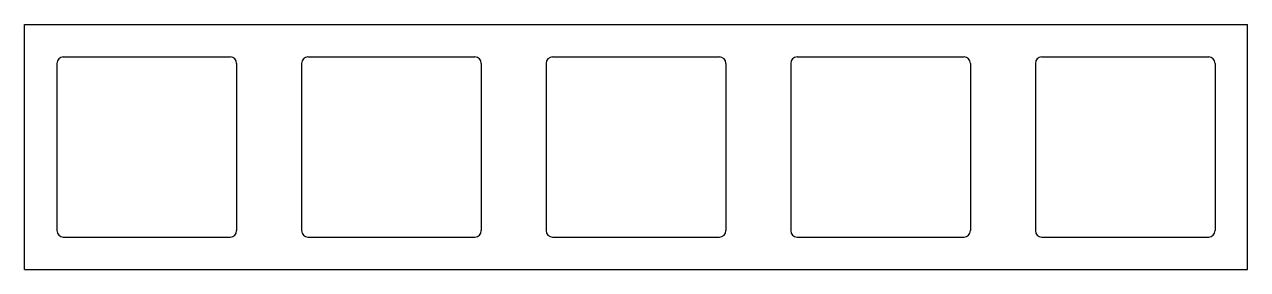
# Model space of a CAD drawing. Header units: millimetres. Extents: x 0 to 95.2, y -114.3 to -95.2.
import ezdxf

# ---------------------------------------------------------------- set-up
doc = ezdxf.new("R2010")
doc.units = ezdxf.units.MM

msp = doc.modelspace()

# ---------------------------------------------------------------- linework, layer by layer
for p, q in [((0, -95.25), (95.25, -95.25)), ((0, -114.3), (0, -95.25)), ((95.25, -114.3), (95.25, -95.25)), ((3.025, -97.775), (16.025, -97.775)), ((22.075, -97.775), (35.075, -97.775)), ((41.125, -97.775), (54.125, -97.775)), ((60.175, -97.775), (73.175, -97.775)), ((79.225, -97.775), (92.225, -97.775)), ((2.525, -98.275), (2.525, -111.275)), ((16.525, -98.275), (16.525, -111.275)), ((21.575, -98.275), (21.575, -111.275)), ((35.575, -98.275), (35.575, -111.275)), ((40.625, -98.275), (40.625, -111.275)), ((54.625, -98.275), (54.625, -111.275)), ((59.675, -98.275), (59.675, -111.275)), ((73.675, -98.275), (73.675, -111.275)), ((78.725, -98.275), (78.725, -111.275)), ((92.725, -98.275), (92.725, -111.275)), ((3.025, -111.775), (16.025, -111.775)), ((22.075, -111.775), (35.075, -111.775)), ((41.125, -111.775), (54.125, -111.775)), ((60.175, -111.775), (73.175, -111.775)), ((79.225, -111.775), (92.225, -111.775)), ((0, -114.3), (95.25, -114.3))]:
    msp.add_line(p, q)
for centre, start, end in [((3.025, -98.275), 90, 180), ((16.025, -98.275), 0, 90), ((22.075, -98.275), 90, 180), ((35.075, -98.275), 0, 90), ((41.125, -98.275), 90, 180), ((54.125, -98.275), 0, 90), ((60.175, -98.275), 90, 180), ((73.175, -98.275), 0, 90), ((79.225, -98.275), 90, 180), ((92.225, -98.275), 0, 90), ((3.025, -111.275), 180, 270), ((16.025, -111.275), 270, 0), ((22.075, -111.275), 180, 270), ((35.075, -111.275), 270, 0), ((41.125, -111.275), 180, 270), ((54.125, -111.275), 270, 0), ((60.175, -111.275), 180, 270), ((73.175, -111.275), 270, 0), ((79.225, -111.275), 180, 270), ((92.225, -111.275), 270, 0)]:
    msp.add_arc(centre, 0.5, start, end)

doc.saveas('drawing.dxf')
